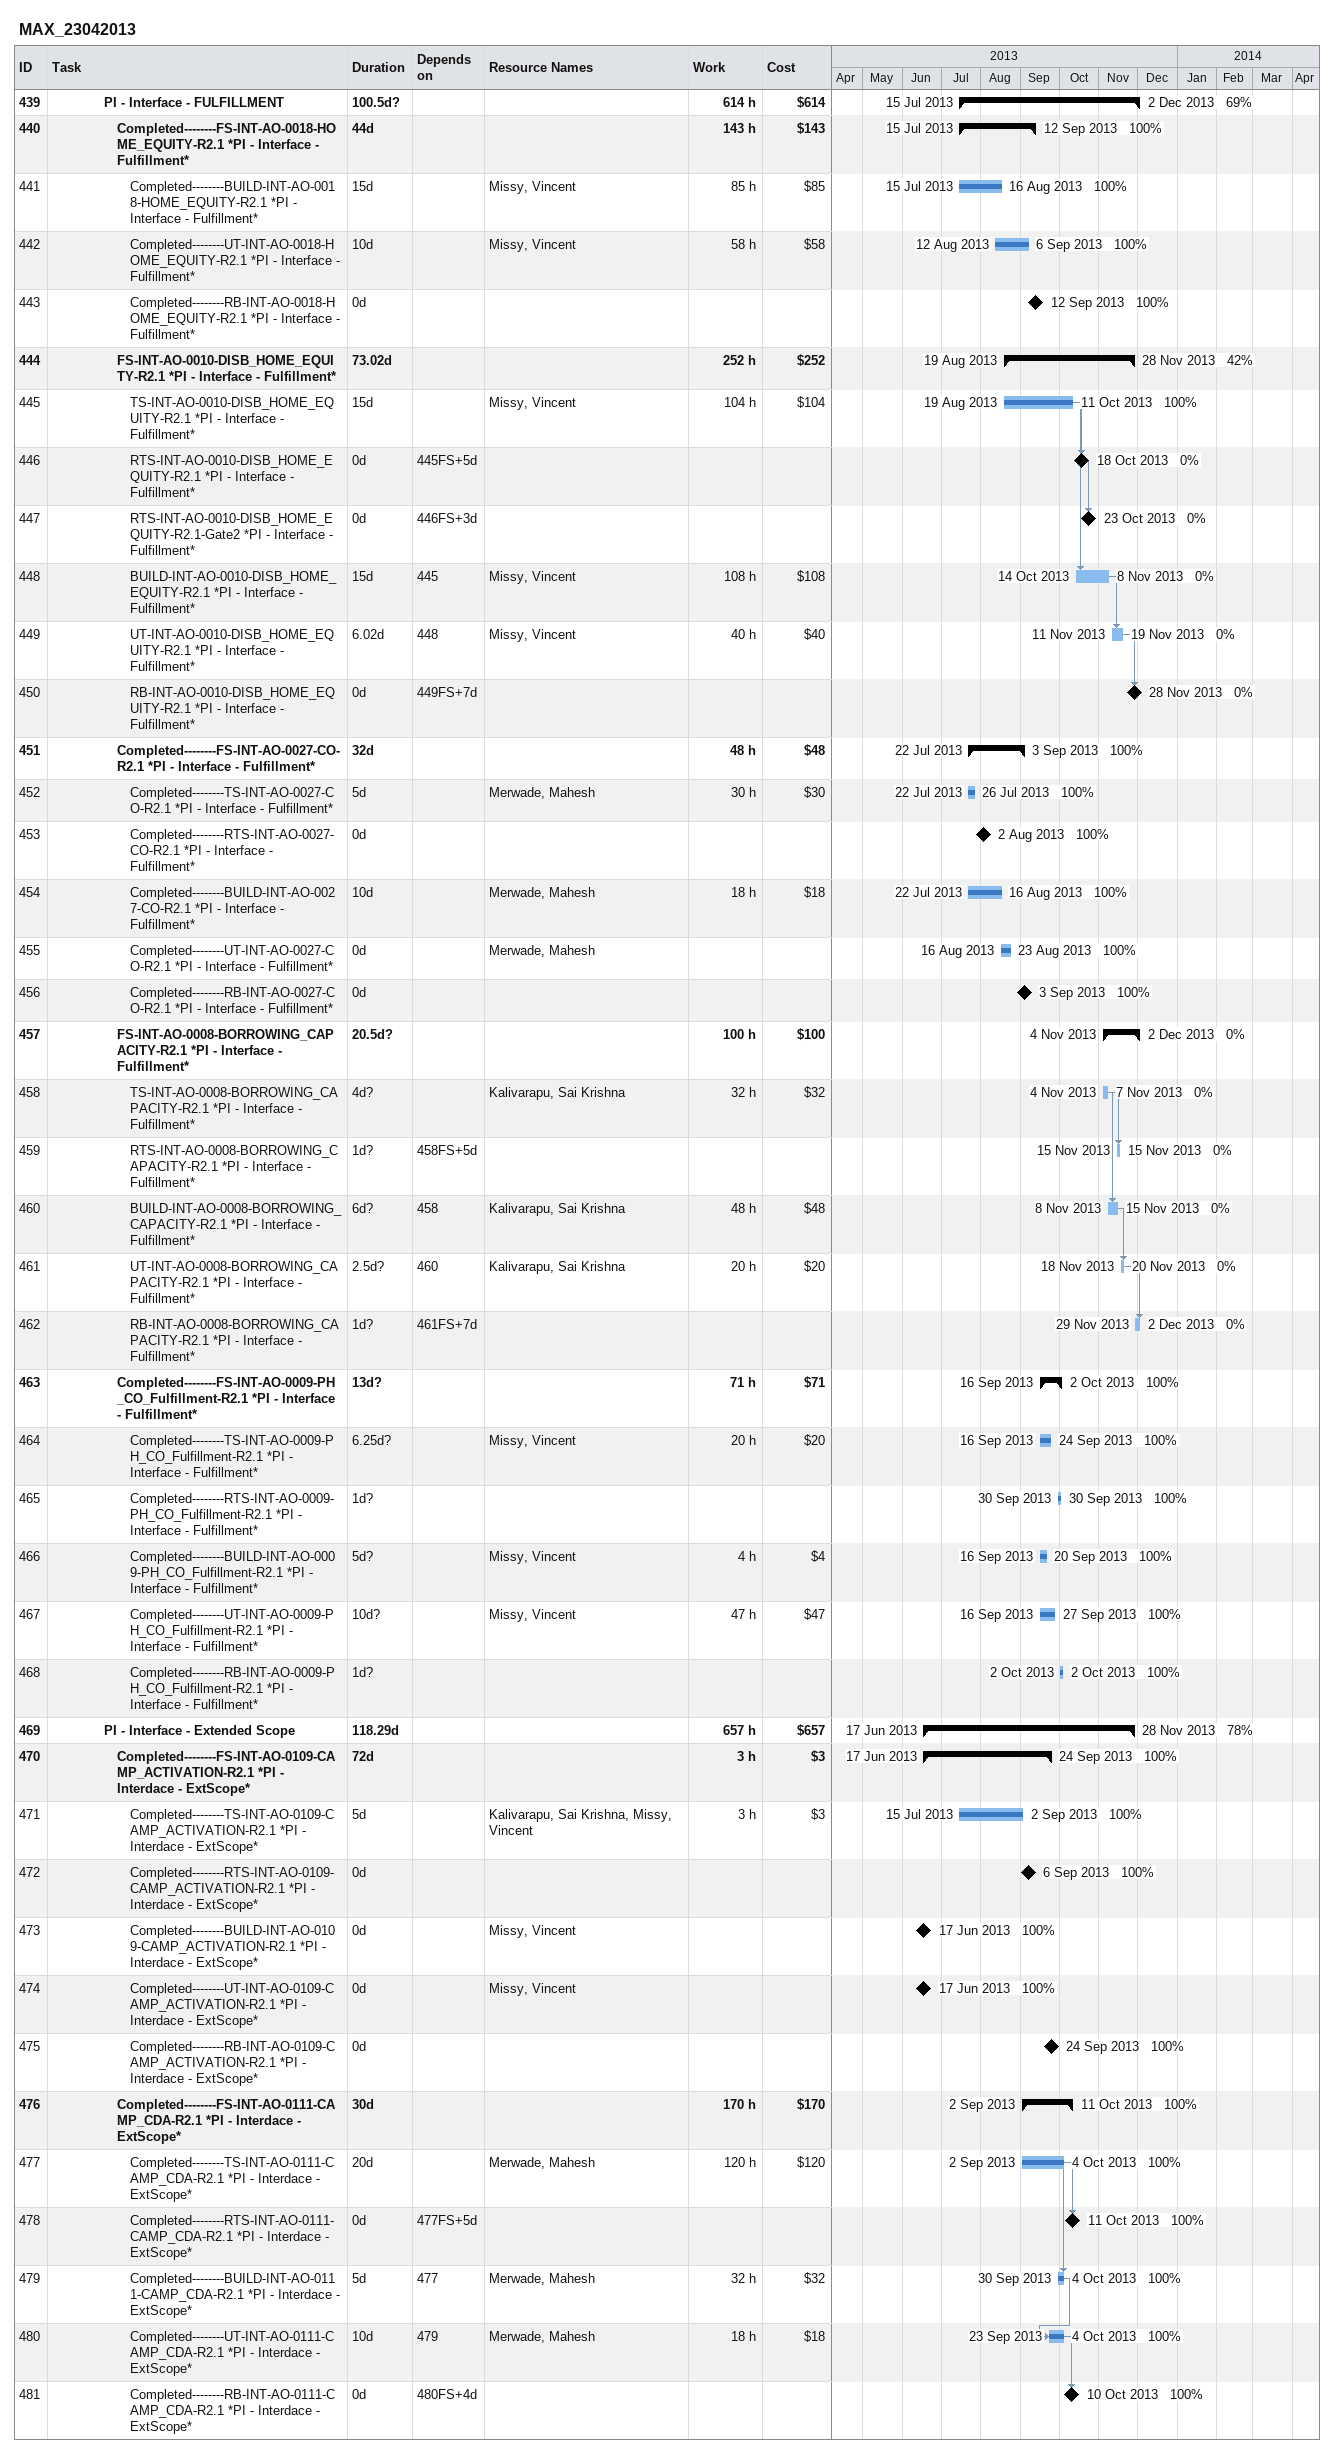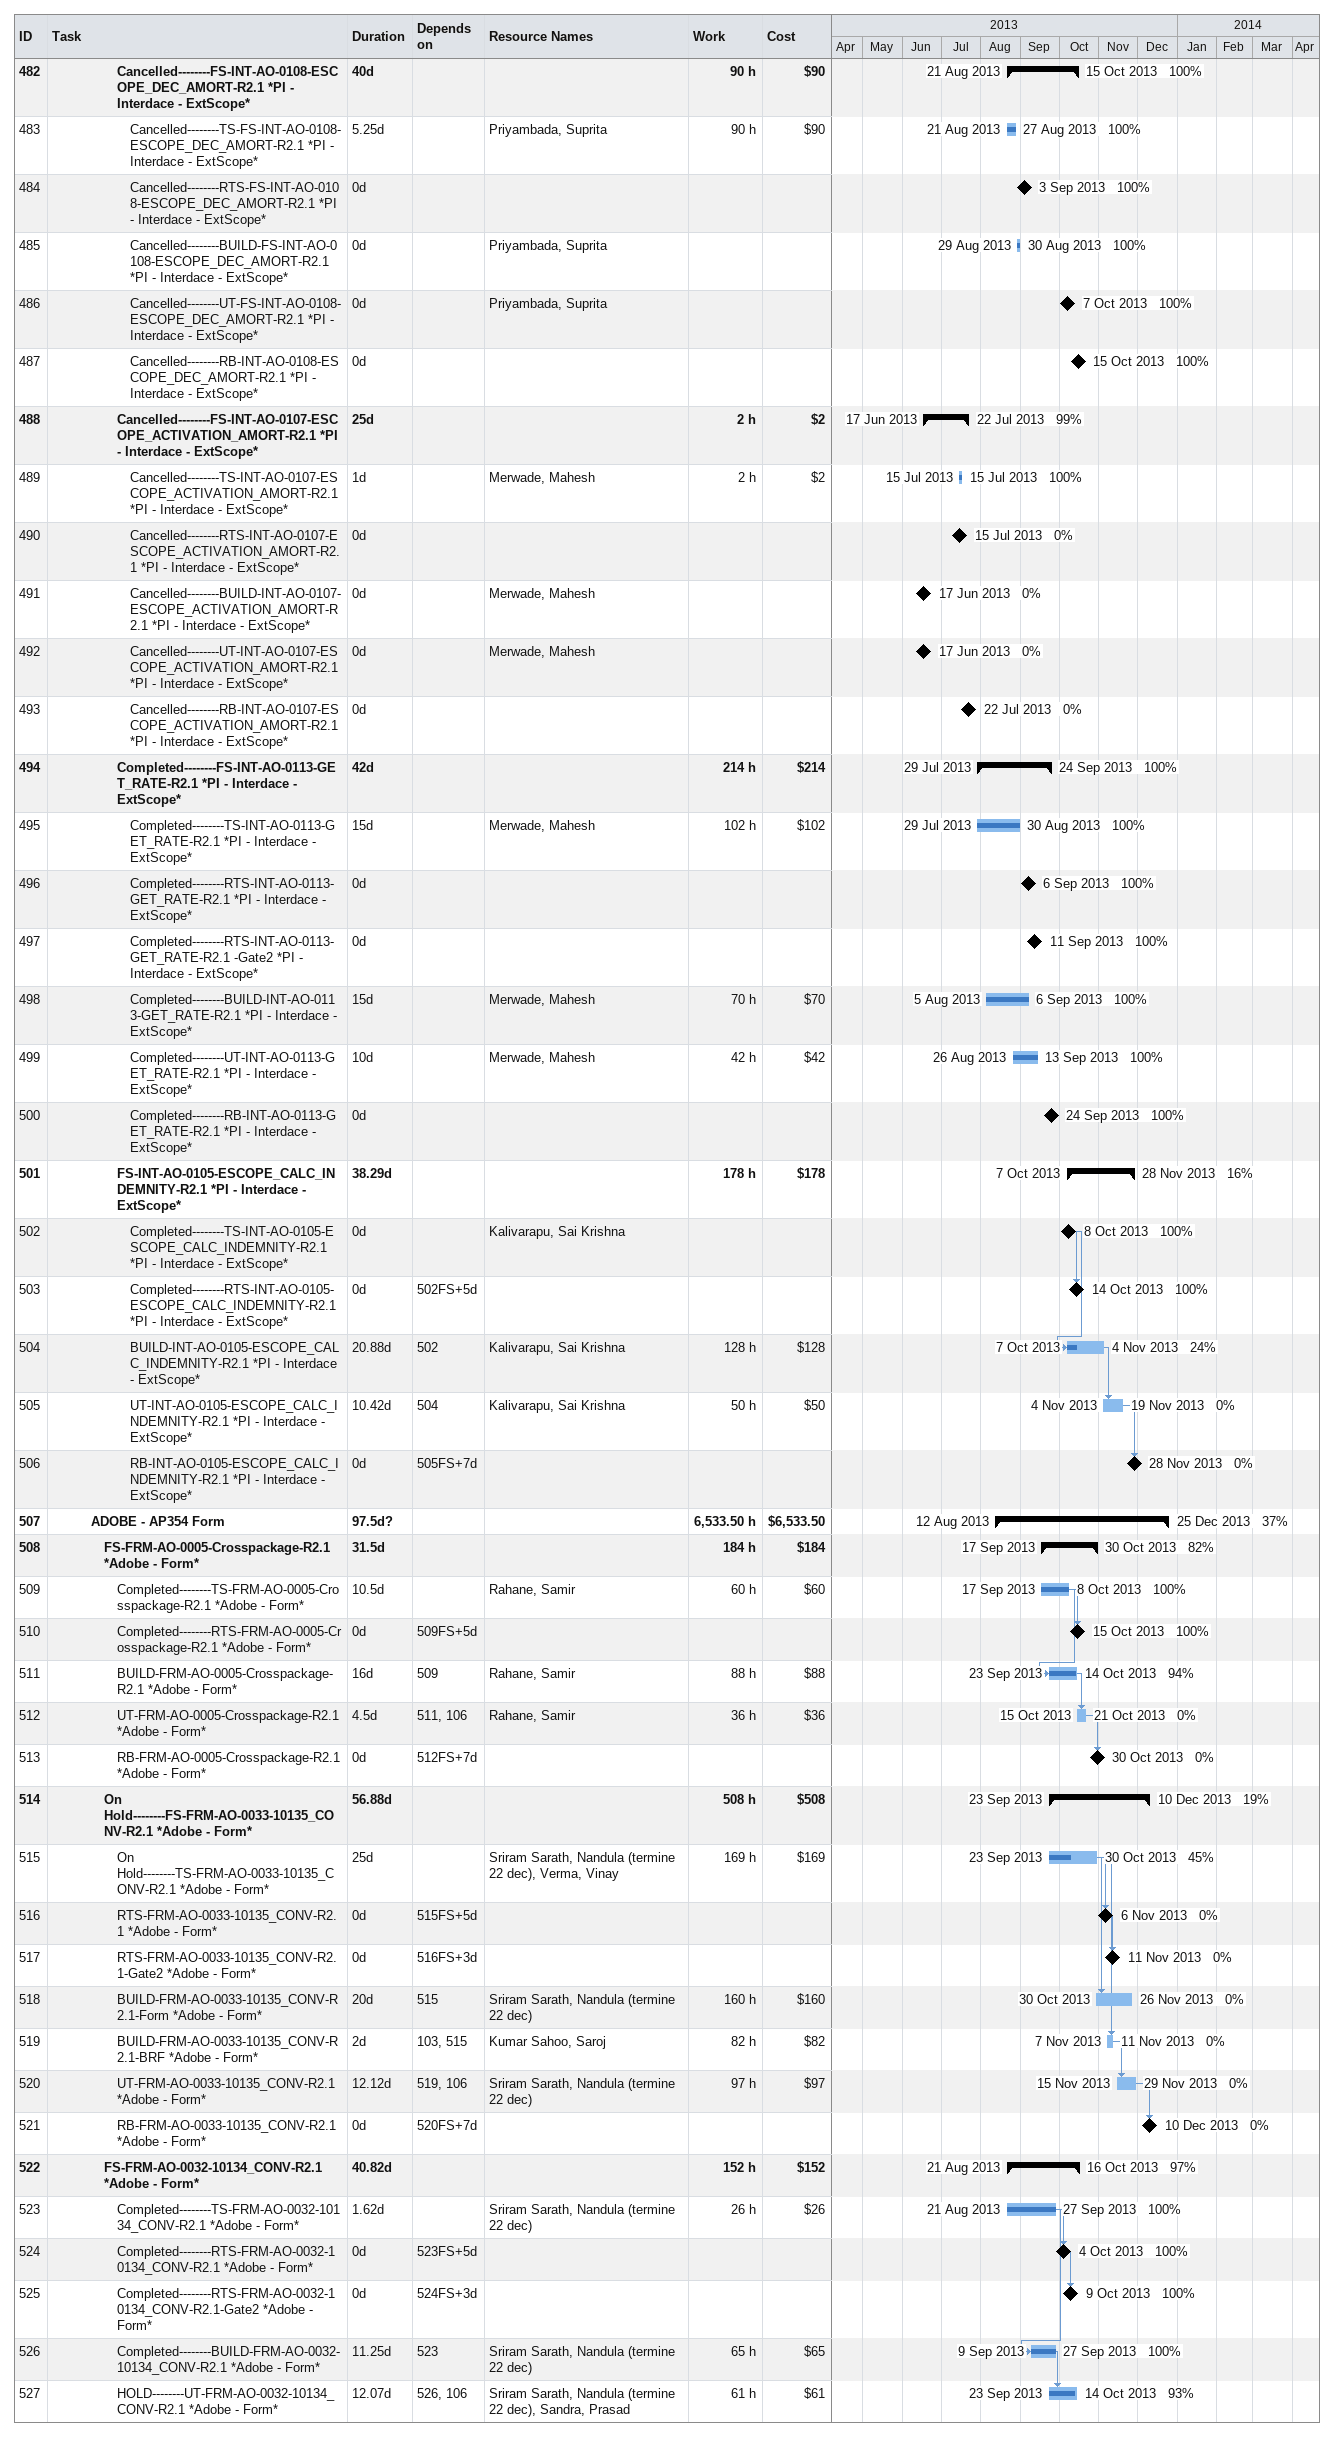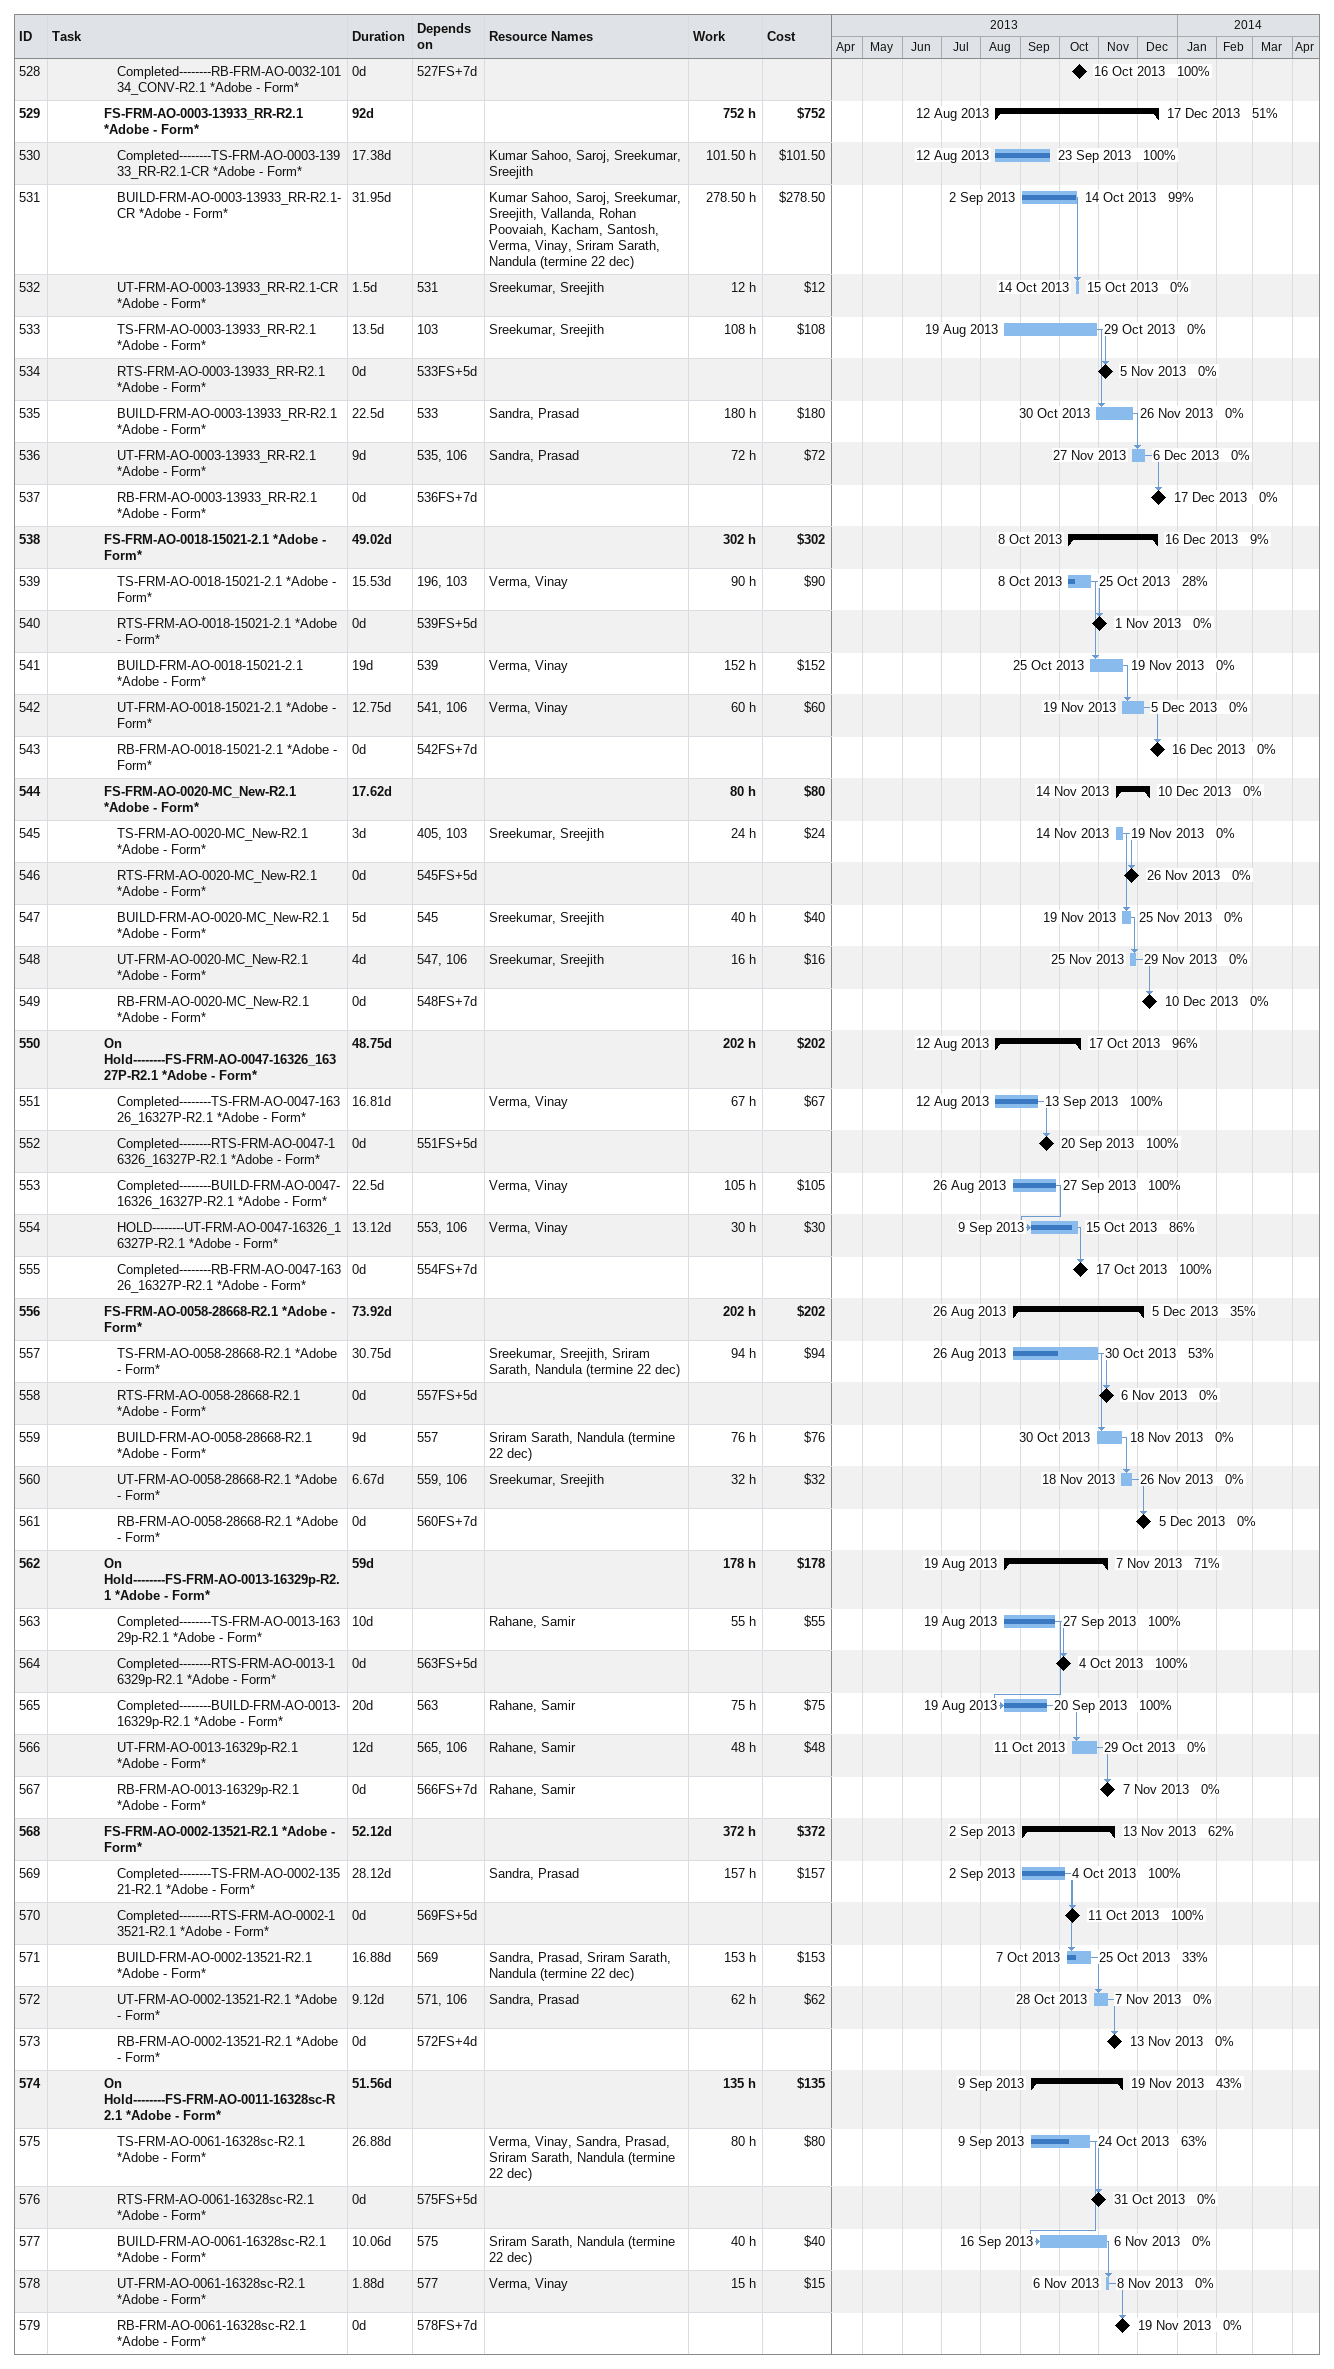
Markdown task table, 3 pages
MAX_23042013

| ID | Level | Task | Duration | Start | Finish | Predecessors | Resources | % complete | Work (h) | Cost ($) |
|---|---|---|---|---|---|---|---|---|---|---|
| 439 | 5 | **PI - Interface - FULFILLMENT** | 100.5d? | 2013-07-15 | 2013-12-02 |  |  | 69 | 614 | 614 |
| 440 | 6 | **Completed--------FS-INT-AO-0018-HOME_EQUITY-R2.1 *PI - Interface - Fulfillment*** | 44d | 2013-07-15 | 2013-09-12 |  |  | 100 | 143 | 143 |
| 441 | 7 | Completed--------BUILD-INT-AO-0018-HOME_EQUITY-R2.1 *PI - Interface - Fulfillment* | 15d | 2013-07-15 | 2013-08-16 |  | Missy, Vincent | 100 | 85 | 85 |
| 442 | 7 | Completed--------UT-INT-AO-0018-HOME_EQUITY-R2.1 *PI - Interface - Fulfillment* | 10d | 2013-08-12 | 2013-09-06 |  | Missy, Vincent | 100 | 58 | 58 |
| 443 | 7 | Completed--------RB-INT-AO-0018-HOME_EQUITY-R2.1 *PI - Interface - Fulfillment* | 0d | 2013-09-12 | 2013-09-12 |  |  | 100 |  |  |
| 444 | 6 | **FS-INT-AO-0010-DISB_HOME_EQUITY-R2.1 *PI - Interface - Fulfillment*** | 73.02d | 2013-08-19 | 2013-11-28 |  |  | 42 | 252 | 252 |
| 445 | 7 | TS-INT-AO-0010-DISB_HOME_EQUITY-R2.1 *PI - Interface - Fulfillment* | 15d | 2013-08-19 | 2013-10-11 |  | Missy, Vincent | 100 | 104 | 104 |
| 446 | 7 | RTS-INT-AO-0010-DISB_HOME_EQUITY-R2.1 *PI - Interface - Fulfillment* | 0d | 2013-10-18 | 2013-10-18 | 445FS+5d |  | 0 |  |  |
| 447 | 7 | RTS-INT-AO-0010-DISB_HOME_EQUITY-R2.1-Gate2 *PI - Interface - Fulfillment* | 0d | 2013-10-23 | 2013-10-23 | 446FS+3d |  | 0 |  |  |
| 448 | 7 | BUILD-INT-AO-0010-DISB_HOME_EQUITY-R2.1 *PI - Interface - Fulfillment* | 15d | 2013-10-14 | 2013-11-08 | 445 | Missy, Vincent | 0 | 108 | 108 |
| 449 | 7 | UT-INT-AO-0010-DISB_HOME_EQUITY-R2.1 *PI - Interface - Fulfillment* | 6.02d | 2013-11-11 | 2013-11-19 | 448 | Missy, Vincent | 0 | 40 | 40 |
| 450 | 7 | RB-INT-AO-0010-DISB_HOME_EQUITY-R2.1 *PI - Interface - Fulfillment* | 0d | 2013-11-28 | 2013-11-28 | 449FS+7d |  | 0 |  |  |
| 451 | 6 | **Completed--------FS-INT-AO-0027-CO-R2.1 *PI - Interface - Fulfillment*** | 32d | 2013-07-22 | 2013-09-03 |  |  | 100 | 48 | 48 |
| 452 | 7 | Completed--------TS-INT-AO-0027-CO-R2.1 *PI - Interface - Fulfillment* | 5d | 2013-07-22 | 2013-07-26 |  | Merwade, Mahesh | 100 | 30 | 30 |
| 453 | 7 | Completed--------RTS-INT-AO-0027-CO-R2.1 *PI - Interface - Fulfillment* | 0d | 2013-08-02 | 2013-08-02 |  |  | 100 |  |  |
| 454 | 7 | Completed--------BUILD-INT-AO-0027-CO-R2.1 *PI - Interface - Fulfillment* | 10d | 2013-07-22 | 2013-08-16 |  | Merwade, Mahesh | 100 | 18 | 18 |
| 455 | 7 | Completed--------UT-INT-AO-0027-CO-R2.1 *PI - Interface - Fulfillment* | 0d | 2013-08-16 | 2013-08-23 |  | Merwade, Mahesh | 100 |  |  |
| 456 | 7 | Completed--------RB-INT-AO-0027-CO-R2.1 *PI - Interface - Fulfillment* | 0d | 2013-09-03 | 2013-09-03 |  |  | 100 |  |  |
| 457 | 6 | **FS-INT-AO-0008-BORROWING_CAPACITY-R2.1 *PI - Interface - Fulfillment*** | 20.5d? | 2013-11-04 | 2013-12-02 |  |  | 0 | 100 | 100 |
| 458 | 7 | TS-INT-AO-0008-BORROWING_CAPACITY-R2.1 *PI - Interface - Fulfillment* | 4d? | 2013-11-04 | 2013-11-07 |  | Kalivarapu, Sai Krishna | 0 | 32 | 32 |
| 459 | 7 | RTS-INT-AO-0008-BORROWING_CAPACITY-R2.1 *PI - Interface - Fulfillment* | 1d? | 2013-11-15 | 2013-11-15 | 458FS+5d |  | 0 |  |  |
| 460 | 7 | BUILD-INT-AO-0008-BORROWING_CAPACITY-R2.1 *PI - Interface - Fulfillment* | 6d? | 2013-11-08 | 2013-11-15 | 458 | Kalivarapu, Sai Krishna | 0 | 48 | 48 |
| 461 | 7 | UT-INT-AO-0008-BORROWING_CAPACITY-R2.1 *PI - Interface - Fulfillment* | 2.5d? | 2013-11-18 | 2013-11-20 | 460 | Kalivarapu, Sai Krishna | 0 | 20 | 20 |
| 462 | 7 | RB-INT-AO-0008-BORROWING_CAPACITY-R2.1 *PI - Interface - Fulfillment* | 1d? | 2013-11-29 | 2013-12-02 | 461FS+7d |  | 0 |  |  |
| 463 | 6 | **Completed--------FS-INT-AO-0009-PH_CO_Fulfillment-R2.1 *PI - Interface - Fulfillment*** | 13d? | 2013-09-16 | 2013-10-02 |  |  | 100 | 71 | 71 |
| 464 | 7 | Completed--------TS-INT-AO-0009-PH_CO_Fulfillment-R2.1 *PI - Interface - Fulfillment* | 6.25d? | 2013-09-16 | 2013-09-24 |  | Missy, Vincent | 100 | 20 | 20 |
| 465 | 7 | Completed--------RTS-INT-AO-0009-PH_CO_Fulfillment-R2.1 *PI - Interface - Fulfillment* | 1d? | 2013-09-30 | 2013-09-30 |  |  | 100 |  |  |
| 466 | 7 | Completed--------BUILD-INT-AO-0009-PH_CO_Fulfillment-R2.1 *PI - Interface - Fulfillment* | 5d? | 2013-09-16 | 2013-09-20 |  | Missy, Vincent | 100 | 4 | 4 |
| 467 | 7 | Completed--------UT-INT-AO-0009-PH_CO_Fulfillment-R2.1 *PI - Interface - Fulfillment* | 10d? | 2013-09-16 | 2013-09-27 |  | Missy, Vincent | 100 | 47 | 47 |
| 468 | 7 | Completed--------RB-INT-AO-0009-PH_CO_Fulfillment-R2.1 *PI - Interface - Fulfillment* | 1d? | 2013-10-02 | 2013-10-02 |  |  | 100 |  |  |
| 469 | 5 | **PI - Interface - Extended Scope** | 118.29d | 2013-06-17 | 2013-11-28 |  |  | 78 | 657 | 657 |
| 470 | 6 | **Completed--------FS-INT-AO-0109-CAMP_ACTIVATION-R2.1 *PI - Interdace - ExtScope*** | 72d | 2013-06-17 | 2013-09-24 |  |  | 100 | 3 | 3 |
| 471 | 7 | Completed--------TS-INT-AO-0109-CAMP_ACTIVATION-R2.1 *PI - Interdace - ExtScope* | 5d | 2013-07-15 | 2013-09-02 |  | Kalivarapu, Sai Krishna, Missy, Vincent | 100 | 3 | 3 |
| 472 | 7 | Completed--------RTS-INT-AO-0109-CAMP_ACTIVATION-R2.1 *PI - Interdace - ExtScope* | 0d | 2013-09-06 | 2013-09-06 |  |  | 100 |  |  |
| 473 | 7 | Completed--------BUILD-INT-AO-0109-CAMP_ACTIVATION-R2.1 *PI - Interdace - ExtScope* | 0d | 2013-06-17 | 2013-06-17 |  | Missy, Vincent | 100 |  |  |
| 474 | 7 | Completed--------UT-INT-AO-0109-CAMP_ACTIVATION-R2.1 *PI - Interdace - ExtScope* | 0d | 2013-06-17 | 2013-06-17 |  | Missy, Vincent | 100 |  |  |
| 475 | 7 | Completed--------RB-INT-AO-0109-CAMP_ACTIVATION-R2.1 *PI - Interdace - ExtScope* | 0d | 2013-09-24 | 2013-09-24 |  |  | 100 |  |  |
| 476 | 6 | **Completed--------FS-INT-AO-0111-CAMP_CDA-R2.1 *PI - Interdace - ExtScope*** | 30d | 2013-09-02 | 2013-10-11 |  |  | 100 | 170 | 170 |
| 477 | 7 | Completed--------TS-INT-AO-0111-CAMP_CDA-R2.1 *PI - Interdace - ExtScope* | 20d | 2013-09-02 | 2013-10-04 |  | Merwade, Mahesh | 100 | 120 | 120 |
| 478 | 7 | Completed--------RTS-INT-AO-0111-CAMP_CDA-R2.1 *PI - Interdace - ExtScope* | 0d | 2013-10-11 | 2013-10-11 | 477FS+5d |  | 100 |  |  |
| 479 | 7 | Completed--------BUILD-INT-AO-0111-CAMP_CDA-R2.1 *PI - Interdace - ExtScope* | 5d | 2013-09-30 | 2013-10-04 | 477 | Merwade, Mahesh | 100 | 32 | 32 |
| 480 | 7 | Completed--------UT-INT-AO-0111-CAMP_CDA-R2.1 *PI - Interdace - ExtScope* | 10d | 2013-09-23 | 2013-10-04 | 479 | Merwade, Mahesh | 100 | 18 | 18 |
| 481 | 7 | Completed--------RB-INT-AO-0111-CAMP_CDA-R2.1 *PI - Interdace - ExtScope* | 0d | 2013-10-10 | 2013-10-10 | 480FS+4d |  | 100 |  |  |
| 482 | 6 | **Cancelled--------FS-INT-AO-0108-ESCOPE_DEC_AMORT-R2.1 *PI - Interdace - ExtScope*** | 40d | 2013-08-21 | 2013-10-15 |  |  | 100 | 90 | 90 |
| 483 | 7 | Cancelled--------TS-FS-INT-AO-0108-ESCOPE_DEC_AMORT-R2.1 *PI - Interdace - ExtScope* | 5.25d | 2013-08-21 | 2013-08-27 |  | Priyambada, Suprita | 100 | 90 | 90 |
| 484 | 7 | Cancelled--------RTS-FS-INT-AO-0108-ESCOPE_DEC_AMORT-R2.1 *PI - Interdace - ExtScope* | 0d | 2013-09-03 | 2013-09-03 |  |  | 100 |  |  |
| 485 | 7 | Cancelled--------BUILD-FS-INT-AO-0108-ESCOPE_DEC_AMORT-R2.1 *PI - Interdace - ExtScope* | 0d | 2013-08-29 | 2013-08-30 |  | Priyambada, Suprita | 100 |  |  |
| 486 | 7 | Cancelled--------UT-FS-INT-AO-0108-ESCOPE_DEC_AMORT-R2.1 *PI - Interdace - ExtScope* | 0d | 2013-10-07 | 2013-10-07 |  | Priyambada, Suprita | 100 |  |  |
| 487 | 7 | Cancelled--------RB-INT-AO-0108-ESCOPE_DEC_AMORT-R2.1 *PI - Interdace - ExtScope* | 0d | 2013-10-15 | 2013-10-15 |  |  | 100 |  |  |
| 488 | 6 | **Cancelled--------FS-INT-AO-0107-ESCOPE_ACTIVATION_AMORT-R2.1 *PI - Interdace - ExtScope*** | 25d | 2013-06-17 | 2013-07-22 |  |  | 99 | 2 | 2 |
| 489 | 7 | Cancelled--------TS-INT-AO-0107-ESCOPE_ACTIVATION_AMORT-R2.1 *PI - Interdace - ExtScope* | 1d | 2013-07-15 | 2013-07-15 |  | Merwade, Mahesh | 100 | 2 | 2 |
| 490 | 7 | Cancelled--------RTS-INT-AO-0107-ESCOPE_ACTIVATION_AMORT-R2.1 *PI - Interdace - ExtScope* | 0d | 2013-07-15 | 2013-07-15 |  |  | 0 |  |  |
| 491 | 7 | Cancelled--------BUILD-INT-AO-0107-ESCOPE_ACTIVATION_AMORT-R2.1 *PI - Interdace - ExtScope* | 0d | 2013-06-17 | 2013-06-17 |  | Merwade, Mahesh | 0 |  |  |
| 492 | 7 | Cancelled--------UT-INT-AO-0107-ESCOPE_ACTIVATION_AMORT-R2.1 *PI - Interdace - ExtScope* | 0d | 2013-06-17 | 2013-06-17 |  | Merwade, Mahesh | 0 |  |  |
| 493 | 7 | Cancelled--------RB-INT-AO-0107-ESCOPE_ACTIVATION_AMORT-R2.1 *PI - Interdace - ExtScope* | 0d | 2013-07-22 | 2013-07-22 |  |  | 0 |  |  |
| 494 | 6 | **Completed--------FS-INT-AO-0113-GET_RATE-R2.1 *PI - Interdace - ExtScope*** | 42d | 2013-07-29 | 2013-09-24 |  |  | 100 | 214 | 214 |
| 495 | 7 | Completed--------TS-INT-AO-0113-GET_RATE-R2.1 *PI - Interdace - ExtScope* | 15d | 2013-07-29 | 2013-08-30 |  | Merwade, Mahesh | 100 | 102 | 102 |
| 496 | 7 | Completed--------RTS-INT-AO-0113-GET_RATE-R2.1 *PI - Interdace - ExtScope* | 0d | 2013-09-06 | 2013-09-06 |  |  | 100 |  |  |
| 497 | 7 | Completed--------RTS-INT-AO-0113-GET_RATE-R2.1 -Gate2 *PI - Interdace - ExtScope* | 0d | 2013-09-11 | 2013-09-11 |  |  | 100 |  |  |
| 498 | 7 | Completed--------BUILD-INT-AO-0113-GET_RATE-R2.1 *PI - Interdace - ExtScope* | 15d | 2013-08-05 | 2013-09-06 |  | Merwade, Mahesh | 100 | 70 | 70 |
| 499 | 7 | Completed--------UT-INT-AO-0113-GET_RATE-R2.1 *PI - Interdace - ExtScope* | 10d | 2013-08-26 | 2013-09-13 |  | Merwade, Mahesh | 100 | 42 | 42 |
| 500 | 7 | Completed--------RB-INT-AO-0113-GET_RATE-R2.1 *PI - Interdace - ExtScope* | 0d | 2013-09-24 | 2013-09-24 |  |  | 100 |  |  |
| 501 | 6 | **FS-INT-AO-0105-ESCOPE_CALC_INDEMNITY-R2.1 *PI - Interdace - ExtScope*** | 38.29d | 2013-10-07 | 2013-11-28 |  |  | 16 | 178 | 178 |
| 502 | 7 | Completed--------TS-INT-AO-0105-ESCOPE_CALC_INDEMNITY-R2.1 *PI - Interdace - ExtScope* | 0d | 2013-10-08 | 2013-10-08 |  | Kalivarapu, Sai Krishna | 100 |  |  |
| 503 | 7 | Completed--------RTS-INT-AO-0105-ESCOPE_CALC_INDEMNITY-R2.1 *PI - Interdace - ExtScope* | 0d | 2013-10-14 | 2013-10-14 | 502FS+5d |  | 100 |  |  |
| 504 | 7 | BUILD-INT-AO-0105-ESCOPE_CALC_INDEMNITY-R2.1 *PI - Interdace - ExtScope* | 20.88d | 2013-10-07 | 2013-11-04 | 502 | Kalivarapu, Sai Krishna | 24 | 128 | 128 |
| 505 | 7 | UT-INT-AO-0105-ESCOPE_CALC_INDEMNITY-R2.1 *PI - Interdace - ExtScope* | 10.42d | 2013-11-04 | 2013-11-19 | 504 | Kalivarapu, Sai Krishna | 0 | 50 | 50 |
| 506 | 7 | RB-INT-AO-0105-ESCOPE_CALC_INDEMNITY-R2.1 *PI - Interdace - ExtScope* | 0d | 2013-11-28 | 2013-11-28 | 505FS+7d |  | 0 |  |  |
| 507 | 4 | **ADOBE - AP354 Form** | 97.5d? | 2013-08-12 | 2013-12-25 |  |  | 37 | 6533.50 | 6533.50 |
| 508 | 5 | **FS-FRM-AO-0005-Crosspackage-R2.1 *Adobe - Form*** | 31.5d | 2013-09-17 | 2013-10-30 |  |  | 82 | 184 | 184 |
| 509 | 6 | Completed--------TS-FRM-AO-0005-Crosspackage-R2.1 *Adobe - Form* | 10.5d | 2013-09-17 | 2013-10-08 |  | Rahane, Samir | 100 | 60 | 60 |
| 510 | 6 | Completed--------RTS-FRM-AO-0005-Crosspackage-R2.1 *Adobe - Form* | 0d | 2013-10-15 | 2013-10-15 | 509FS+5d |  | 100 |  |  |
| 511 | 6 | BUILD-FRM-AO-0005-Crosspackage-R2.1 *Adobe - Form* | 16d | 2013-09-23 | 2013-10-14 | 509 | Rahane, Samir | 94 | 88 | 88 |
| 512 | 6 | UT-FRM-AO-0005-Crosspackage-R2.1 *Adobe - Form* | 4.5d | 2013-10-15 | 2013-10-21 | 511, 106 | Rahane, Samir | 0 | 36 | 36 |
| 513 | 6 | RB-FRM-AO-0005-Crosspackage-R2.1 *Adobe - Form* | 0d | 2013-10-30 | 2013-10-30 | 512FS+7d |  | 0 |  |  |
| 514 | 5 | **On Hold--------FS-FRM-AO-0033-10135_CONV-R2.1 *Adobe - Form*** | 56.88d | 2013-09-23 | 2013-12-10 |  |  | 19 | 508 | 508 |
| 515 | 6 | On Hold--------TS-FRM-AO-0033-10135_CONV-R2.1 *Adobe - Form* | 25d | 2013-09-23 | 2013-10-30 |  | Sriram Sarath, Nandula (termine 22 dec), Verma, Vinay | 45 | 169 | 169 |
| 516 | 6 | RTS-FRM-AO-0033-10135_CONV-R2.1 *Adobe - Form* | 0d | 2013-11-06 | 2013-11-06 | 515FS+5d |  | 0 |  |  |
| 517 | 6 | RTS-FRM-AO-0033-10135_CONV-R2.1-Gate2 *Adobe - Form* | 0d | 2013-11-11 | 2013-11-11 | 516FS+3d |  | 0 |  |  |
| 518 | 6 | BUILD-FRM-AO-0033-10135_CONV-R2.1-Form *Adobe - Form* | 20d | 2013-10-30 | 2013-11-26 | 515 | Sriram Sarath, Nandula (termine 22 dec) | 0 | 160 | 160 |
| 519 | 6 | BUILD-FRM-AO-0033-10135_CONV-R2.1-BRF *Adobe - Form* | 2d | 2013-11-07 | 2013-11-11 | 103, 515 | Kumar Sahoo, Saroj | 0 | 82 | 82 |
| 520 | 6 | UT-FRM-AO-0033-10135_CONV-R2.1 *Adobe - Form* | 12.12d | 2013-11-15 | 2013-11-29 | 519, 106 | Sriram Sarath, Nandula (termine 22 dec) | 0 | 97 | 97 |
| 521 | 6 | RB-FRM-AO-0033-10135_CONV-R2.1 *Adobe - Form* | 0d | 2013-12-10 | 2013-12-10 | 520FS+7d |  | 0 |  |  |
| 522 | 5 | **FS-FRM-AO-0032-10134_CONV-R2.1 *Adobe - Form*** | 40.82d | 2013-08-21 | 2013-10-16 |  |  | 97 | 152 | 152 |
| 523 | 6 | Completed--------TS-FRM-AO-0032-10134_CONV-R2.1 *Adobe - Form* | 1.62d | 2013-08-21 | 2013-09-27 |  | Sriram Sarath, Nandula (termine 22 dec) | 100 | 26 | 26 |
| 524 | 6 | Completed--------RTS-FRM-AO-0032-10134_CONV-R2.1 *Adobe - Form* | 0d | 2013-10-04 | 2013-10-04 | 523FS+5d |  | 100 |  |  |
| 525 | 6 | Completed--------RTS-FRM-AO-0032-10134_CONV-R2.1-Gate2 *Adobe - Form* | 0d | 2013-10-09 | 2013-10-09 | 524FS+3d |  | 100 |  |  |
| 526 | 6 | Completed--------BUILD-FRM-AO-0032-10134_CONV-R2.1 *Adobe - Form* | 11.25d | 2013-09-09 | 2013-09-27 | 523 | Sriram Sarath, Nandula (termine 22 dec) | 100 | 65 | 65 |
| 527 | 6 | HOLD--------UT-FRM-AO-0032-10134_CONV-R2.1 *Adobe - Form* | 12.07d | 2013-09-23 | 2013-10-14 | 526, 106 | Sriram Sarath, Nandula (termine 22 dec), Sandra, Prasad | 93 | 61 | 61 |
| 528 | 6 | Completed--------RB-FRM-AO-0032-10134_CONV-R2.1 *Adobe - Form* | 0d | 2013-10-16 | 2013-10-16 | 527FS+7d |  | 100 |  |  |
| 529 | 5 | **FS-FRM-AO-0003-13933_RR-R2.1 *Adobe - Form*** | 92d | 2013-08-12 | 2013-12-17 |  |  | 51 | 752 | 752 |
| 530 | 6 | Completed--------TS-FRM-AO-0003-13933_RR-R2.1-CR *Adobe - Form* | 17.38d | 2013-08-12 | 2013-09-23 |  | Kumar Sahoo, Saroj, Sreekumar, Sreejith | 100 | 101.50 | 101.50 |
| 531 | 6 | BUILD-FRM-AO-0003-13933_RR-R2.1-CR *Adobe - Form* | 31.95d | 2013-09-02 | 2013-10-14 |  | Kumar Sahoo, Saroj, Sreekumar, Sreejith, Vallanda, Rohan Poovaiah, Kacham, Santosh, Verma, Vinay, Sriram Sarath, Nandula (termine 22 dec) | 99 | 278.50 | 278.50 |
| 532 | 6 | UT-FRM-AO-0003-13933_RR-R2.1-CR *Adobe - Form* | 1.5d | 2013-10-14 | 2013-10-15 | 531 | Sreekumar, Sreejith | 0 | 12 | 12 |
| 533 | 6 | TS-FRM-AO-0003-13933_RR-R2.1 *Adobe - Form* | 13.5d | 2013-08-19 | 2013-10-29 | 103 | Sreekumar, Sreejith | 0 | 108 | 108 |
| 534 | 6 | RTS-FRM-AO-0003-13933_RR-R2.1 *Adobe - Form* | 0d | 2013-11-05 | 2013-11-05 | 533FS+5d |  | 0 |  |  |
| 535 | 6 | BUILD-FRM-AO-0003-13933_RR-R2.1 *Adobe - Form* | 22.5d | 2013-10-30 | 2013-11-26 | 533 | Sandra, Prasad | 0 | 180 | 180 |
| 536 | 6 | UT-FRM-AO-0003-13933_RR-R2.1 *Adobe - Form* | 9d | 2013-11-27 | 2013-12-06 | 535, 106 | Sandra, Prasad | 0 | 72 | 72 |
| 537 | 6 | RB-FRM-AO-0003-13933_RR-R2.1 *Adobe - Form* | 0d | 2013-12-17 | 2013-12-17 | 536FS+7d |  | 0 |  |  |
| 538 | 5 | **FS-FRM-AO-0018-15021-2.1 *Adobe - Form*** | 49.02d | 2013-10-08 | 2013-12-16 |  |  | 9 | 302 | 302 |
| 539 | 6 | TS-FRM-AO-0018-15021-2.1 *Adobe - Form* | 15.53d | 2013-10-08 | 2013-10-25 | 196, 103 | Verma, Vinay | 28 | 90 | 90 |
| 540 | 6 | RTS-FRM-AO-0018-15021-2.1 *Adobe - Form* | 0d | 2013-11-01 | 2013-11-01 | 539FS+5d |  | 0 |  |  |
| 541 | 6 | BUILD-FRM-AO-0018-15021-2.1 *Adobe - Form* | 19d | 2013-10-25 | 2013-11-19 | 539 | Verma, Vinay | 0 | 152 | 152 |
| 542 | 6 | UT-FRM-AO-0018-15021-2.1 *Adobe - Form* | 12.75d | 2013-11-19 | 2013-12-05 | 541, 106 | Verma, Vinay | 0 | 60 | 60 |
| 543 | 6 | RB-FRM-AO-0018-15021-2.1 *Adobe - Form* | 0d | 2013-12-16 | 2013-12-16 | 542FS+7d |  | 0 |  |  |
| 544 | 5 | **FS-FRM-AO-0020-MC_New-R2.1 *Adobe - Form*** | 17.62d | 2013-11-14 | 2013-12-10 |  |  | 0 | 80 | 80 |
| 545 | 6 | TS-FRM-AO-0020-MC_New-R2.1 *Adobe - Form* | 3d | 2013-11-14 | 2013-11-19 | 405, 103 | Sreekumar, Sreejith | 0 | 24 | 24 |
| 546 | 6 | RTS-FRM-AO-0020-MC_New-R2.1 *Adobe - Form* | 0d | 2013-11-26 | 2013-11-26 | 545FS+5d |  | 0 |  |  |
| 547 | 6 | BUILD-FRM-AO-0020-MC_New-R2.1 *Adobe - Form* | 5d | 2013-11-19 | 2013-11-25 | 545 | Sreekumar, Sreejith | 0 | 40 | 40 |
| 548 | 6 | UT-FRM-AO-0020-MC_New-R2.1 *Adobe - Form* | 4d | 2013-11-25 | 2013-11-29 | 547, 106 | Sreekumar, Sreejith | 0 | 16 | 16 |
| 549 | 6 | RB-FRM-AO-0020-MC_New-R2.1 *Adobe - Form* | 0d | 2013-12-10 | 2013-12-10 | 548FS+7d |  | 0 |  |  |
| 550 | 5 | **On Hold--------FS-FRM-AO-0047-16326_16327P-R2.1 *Adobe - Form*** | 48.75d | 2013-08-12 | 2013-10-17 |  |  | 96 | 202 | 202 |
| 551 | 6 | Completed--------TS-FRM-AO-0047-16326_16327P-R2.1 *Adobe - Form* | 16.81d | 2013-08-12 | 2013-09-13 |  | Verma, Vinay | 100 | 67 | 67 |
| 552 | 6 | Completed--------RTS-FRM-AO-0047-16326_16327P-R2.1 *Adobe - Form* | 0d | 2013-09-20 | 2013-09-20 | 551FS+5d |  | 100 |  |  |
| 553 | 6 | Completed--------BUILD-FRM-AO-0047-16326_16327P-R2.1 *Adobe - Form* | 22.5d | 2013-08-26 | 2013-09-27 |  | Verma, Vinay | 100 | 105 | 105 |
| 554 | 6 | HOLD--------UT-FRM-AO-0047-16326_16327P-R2.1 *Adobe - Form* | 13.12d | 2013-09-09 | 2013-10-15 | 553, 106 | Verma, Vinay | 86 | 30 | 30 |
| 555 | 6 | Completed--------RB-FRM-AO-0047-16326_16327P-R2.1 *Adobe - Form* | 0d | 2013-10-17 | 2013-10-17 | 554FS+7d |  | 100 |  |  |
| 556 | 5 | **FS-FRM-AO-0058-28668-R2.1 *Adobe - Form*** | 73.92d | 2013-08-26 | 2013-12-05 |  |  | 35 | 202 | 202 |
| 557 | 6 | TS-FRM-AO-0058-28668-R2.1 *Adobe - Form* | 30.75d | 2013-08-26 | 2013-10-30 |  | Sreekumar, Sreejith, Sriram Sarath, Nandula (termine 22 dec) | 53 | 94 | 94 |
| 558 | 6 | RTS-FRM-AO-0058-28668-R2.1 *Adobe - Form* | 0d | 2013-11-06 | 2013-11-06 | 557FS+5d |  | 0 |  |  |
| 559 | 6 | BUILD-FRM-AO-0058-28668-R2.1 *Adobe - Form* | 9d | 2013-10-30 | 2013-11-18 | 557 | Sriram Sarath, Nandula (termine 22 dec) | 0 | 76 | 76 |
| 560 | 6 | UT-FRM-AO-0058-28668-R2.1 *Adobe - Form* | 6.67d | 2013-11-18 | 2013-11-26 | 559, 106 | Sreekumar, Sreejith | 0 | 32 | 32 |
| 561 | 6 | RB-FRM-AO-0058-28668-R2.1 *Adobe - Form* | 0d | 2013-12-05 | 2013-12-05 | 560FS+7d |  | 0 |  |  |
| 562 | 5 | **On Hold--------FS-FRM-AO-0013-16329p-R2.1 *Adobe - Form*** | 59d | 2013-08-19 | 2013-11-07 |  |  | 71 | 178 | 178 |
| 563 | 6 | Completed--------TS-FRM-AO-0013-16329p-R2.1 *Adobe - Form* | 10d | 2013-08-19 | 2013-09-27 |  | Rahane, Samir | 100 | 55 | 55 |
| 564 | 6 | Completed--------RTS-FRM-AO-0013-16329p-R2.1 *Adobe - Form* | 0d | 2013-10-04 | 2013-10-04 | 563FS+5d |  | 100 |  |  |
| 565 | 6 | Completed--------BUILD-FRM-AO-0013-16329p-R2.1 *Adobe - Form* | 20d | 2013-08-19 | 2013-09-20 | 563 | Rahane, Samir | 100 | 75 | 75 |
| 566 | 6 | UT-FRM-AO-0013-16329p-R2.1 *Adobe - Form* | 12d | 2013-10-11 | 2013-10-29 | 565, 106 | Rahane, Samir | 0 | 48 | 48 |
| 567 | 6 | RB-FRM-AO-0013-16329p-R2.1 *Adobe - Form* | 0d | 2013-11-07 | 2013-11-07 | 566FS+7d | Rahane, Samir | 0 |  |  |
| 568 | 5 | **FS-FRM-AO-0002-13521-R2.1 *Adobe - Form*** | 52.12d | 2013-09-02 | 2013-11-13 |  |  | 62 | 372 | 372 |
| 569 | 6 | Completed--------TS-FRM-AO-0002-13521-R2.1 *Adobe - Form* | 28.12d | 2013-09-02 | 2013-10-04 |  | Sandra, Prasad | 100 | 157 | 157 |
| 570 | 6 | Completed--------RTS-FRM-AO-0002-13521-R2.1 *Adobe - Form* | 0d | 2013-10-11 | 2013-10-11 | 569FS+5d |  | 100 |  |  |
| 571 | 6 | BUILD-FRM-AO-0002-13521-R2.1 *Adobe - Form* | 16.88d | 2013-10-07 | 2013-10-25 | 569 | Sandra, Prasad, Sriram Sarath, Nandula (termine 22 dec) | 33 | 153 | 153 |
| 572 | 6 | UT-FRM-AO-0002-13521-R2.1 *Adobe - Form* | 9.12d | 2013-10-28 | 2013-11-07 | 571, 106 | Sandra, Prasad | 0 | 62 | 62 |
| 573 | 6 | RB-FRM-AO-0002-13521-R2.1 *Adobe - Form* | 0d | 2013-11-13 | 2013-11-13 | 572FS+4d |  | 0 |  |  |
| 574 | 5 | **On Hold--------FS-FRM-AO-0011-16328sc-R2.1 *Adobe - Form*** | 51.56d | 2013-09-09 | 2013-11-19 |  |  | 43 | 135 | 135 |
| 575 | 6 | TS-FRM-AO-0061-16328sc-R2.1 *Adobe - Form* | 26.88d | 2013-09-09 | 2013-10-24 |  | Verma, Vinay, Sandra, Prasad, Sriram Sarath, Nandula (termine 22 dec) | 63 | 80 | 80 |
| 576 | 6 | RTS-FRM-AO-0061-16328sc-R2.1 *Adobe - Form* | 0d | 2013-10-31 | 2013-10-31 | 575FS+5d |  | 0 |  |  |
| 577 | 6 | BUILD-FRM-AO-0061-16328sc-R2.1 *Adobe - Form* | 10.06d | 2013-09-16 | 2013-11-06 | 575 | Sriram Sarath, Nandula (termine 22 dec) | 0 | 40 | 40 |
| 578 | 6 | UT-FRM-AO-0061-16328sc-R2.1 *Adobe - Form* | 1.88d | 2013-11-06 | 2013-11-08 | 577 | Verma, Vinay | 0 | 15 | 15 |
| 579 | 6 | RB-FRM-AO-0061-16328sc-R2.1 *Adobe - Form* | 0d | 2013-11-19 | 2013-11-19 | 578FS+7d |  | 0 |  |  |
